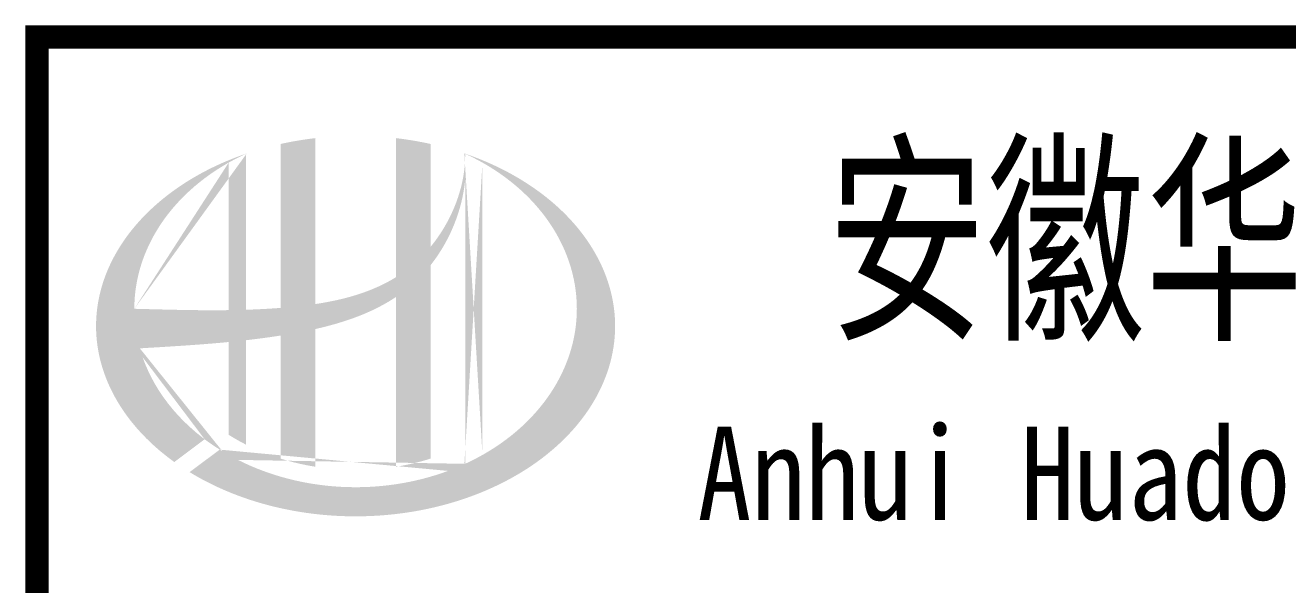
# Model space of a CAD drawing. Extents: x 4682119 to 9193858, y -786075 to -318274.
# Drawn here: x 4747184 to 4750979, y -417384 to -415702 of the extents above; entities that cross this region are included whole.
import ezdxf
from ezdxf.enums import TextEntityAlignment as Align

# ---------------------------------------------------------------- set-up
doc = ezdxf.new("R2010")
doc.units = 0
doc.header["$LTSCALE"] = 1000
doc.header["$MEASUREMENT"] = 0
doc.layers.get('0').update_dxf_attribs({"linetype": 'CONTINUOUS'})
doc.styles.add('ECEC_TQ_S', font='')
doc.styles.get('ECEC_TQ_S').set_extended_font_data('SimSun')

msp = doc.modelspace()

# ---------------------------------------------------------------- hatches: boundary and pattern name
h = msp.add_hatch(color=256)
edge = h.paths.add_edge_path()
edge.add_spline(control_points=[(4748056, -416615.7), (4748062.1, -416614.3), (4748068.2, -416612.9), (4748117.3, -416601), (4748159.9, -416588), (4748234.9, -416556.9), (4748267.8, -416539.9), (4748298.7, -416519.3)], knot_values=[61.629012, 61.629012, 61.629012, 61.629012, 63.330431, 63.330431, 75.353634, 75.353634, 85.398649, 85.398649, 85.398649, 85.398649], degree=3, periodic=0)
edge.add_line((4748298.7, -416519.3), (4748298.7, -417029.5))
edge.add_spline(control_points=[(4748298.7, -417029.5), (4748315.8, -417026.8), (4748332.8, -417023.5), (4748367.6, -417015.4), (4748385.3, -417010.6), (4748402.7, -417005.1)], knot_values=[4.908456, 4.908456, 4.908456, 4.908456, 4.992821, 4.992821, 5.083034, 5.083034, 5.083034, 5.083034], degree=3, periodic=0)
edge.add_line((4748402.7, -417005.1), (4748402.7, -416423.7))
edge.add_spline(control_points=[(4748402.7, -416423.7), (4748411.3, -416412.7), (4748419.5, -416401.4), (4748445.6, -416361.7), (4748461.3, -416331.8), (4748490.5, -416259), (4748501.7, -416215.2), (4748506.4, -416169.9), (4748506.5, -416168.6), (4748506.7, -416167.3)], knot_values=[97.991744, 97.991744, 97.991744, 97.991744, 101.64219, 101.64219, 110.337975, 110.337975, 121.934322, 121.934322, 122.270691, 122.270691, 122.270691, 122.270691], degree=3, periodic=0)
edge.add_line((4748506.7, -416167.3), (4748506.7, -416096.9))
edge.add_spline(control_points=[(4748506.7, -416096.9), (4748506.6, -416104.6), (4748506.2, -416112.2), (4748505.7, -416119.9)], knot_values=[126.194075, 126.194075, 126.194075, 126.194075, 128.396762, 128.396762, 128.396762, 128.396762], degree=3, periodic=0)
edge.add_spline(control_points=[(4748505.7, -416119.9), (4748505.2, -416126.1), (4748504.6, -416132.3), (4748503.8, -416138.6)], knot_values=[124.417049, 124.417049, 124.417049, 124.417049, 126.194075, 126.194075, 126.194075, 126.194075], degree=3, periodic=0)
edge.add_spline(control_points=[(4748503.8, -416138.6), (4748502.6, -416147.7), (4748501.2, -416156.8), (4748499.4, -416165.9)], knot_values=[121.80529, 121.80529, 121.80529, 121.80529, 124.417049, 124.417049, 124.417049, 124.417049], degree=3, periodic=0)
edge.add_spline(control_points=[(4748499.4, -416165.9), (4748497, -416178.1), (4748494.1, -416190.2), (4748490.6, -416202.2)], knot_values=[118.31574, 118.31574, 118.31574, 118.31574, 121.80529, 121.80529, 121.80529, 121.80529], degree=3, periodic=0)
edge.add_spline(control_points=[(4748490.6, -416202.2), (4748487.1, -416214.3), (4748483, -416226.3), (4748478.5, -416238.2)], knot_values=[114.795988, 114.795988, 114.795988, 114.795988, 118.31574, 118.31574, 118.31574, 118.31574], degree=3, periodic=0)
edge.add_spline(control_points=[(4748478.5, -416238.2), (4748474, -416249.9), (4748469, -416261.4), (4748463.6, -416272.8)], knot_values=[111.329641, 111.329641, 111.329641, 111.329641, 114.795988, 114.795988, 114.795988, 114.795988], degree=3, periodic=0)
edge.add_spline(control_points=[(4748463.6, -416272.8), (4748458.1, -416284.3), (4748452, -416295.7), (4748445.6, -416306.7)], knot_values=[107.79529, 107.79529, 107.79529, 107.79529, 111.329641, 111.329641, 111.329641, 111.329641], degree=3, periodic=0)
edge.add_spline(control_points=[(4748445.6, -416306.7), (4748439.3, -416317.6), (4748432.6, -416328.1), (4748425.4, -416338.4)], knot_values=[104.343579, 104.343579, 104.343579, 104.343579, 107.79529, 107.79529, 107.79529, 107.79529], degree=3, periodic=0)
edge.add_spline(control_points=[(4748425.4, -416338.4), (4748418.2, -416348.8), (4748410.6, -416358.8), (4748402.7, -416368.5)], knot_values=[100.8507, 100.8507, 100.8507, 100.8507, 104.343579, 104.343579, 104.343579, 104.343579], degree=3, periodic=0)
edge.add_line((4748402.7, -416368.5), (4748402.7, -416059.2))
edge.add_spline(control_points=[(4748402.7, -416059.2), (4748368.6, -416051.7), (4748333.8, -416045.8), (4748298.7, -416041.7)], knot_values=[4.423999, 4.423999, 4.423999, 4.423999, 4.558741, 4.558741, 4.558741, 4.558741], degree=3, periodic=0)
edge.add_line((4748298.7, -416041.7), (4748298.7, -416459.8))
edge.add_spline(control_points=[(4748298.7, -416459.8), (4748226.7, -416504.4), (4748142.5, -416527.6), (4748056, -416540.6)], knot_values=[63.246215, 63.246215, 63.246215, 63.246215, 87.689124, 87.689124, 87.689124, 87.689124], degree=3, periodic=0)
edge.add_line((4748056, -416540.6), (4748056, -416041.7))
edge.add_spline(control_points=[(4748056, -416041.7), (4748020.8, -416045.8), (4747986.1, -416051.7), (4747952, -416059.2)], knot_values=[4.866038, 4.866038, 4.866038, 4.866038, 5.000777, 5.000777, 5.000777, 5.000777], degree=3, periodic=0)
edge.add_line((4747952, -416059.2), (4747952, -416552.1))
edge.add_spline(control_points=[(4747952, -416552.1), (4747950.3, -416552.2), (4747915.4, -416554.8), (4747880.8, -416556.6), (4747848, -416557.6)], knot_values=[43.657356, 43.657356, 43.657356, 43.657356, 44.134253, 53.497092, 53.497092, 53.497092, 53.497092], degree=3, periodic=0)
edge.add_line((4747848, -416557.6), (4747848, -416088.5))
edge.add_spline(control_points=[(4747848, -416088.5), (4747831, -416094.3), (4747814.2, -416100.6), (4747797.8, -416107.4)], knot_values=[5.14157, 5.14157, 5.14157, 5.14157, 5.212921, 5.212921, 5.212921, 5.212921], degree=3, periodic=0)
edge.add_spline(control_points=[(4747797.8, -416107.4), (4747790.9, -416110.2), (4747784, -416113.1), (4747751.8, -416127.3), (4747727.3, -416139.5), (4747703.8, -416152.7)], knot_values=[5.212921, 5.212921, 5.212921, 5.212921, 5.24296, 5.24296, 5.355623, 5.355623, 5.355623, 5.355623], degree=3, periodic=0)
edge.add_spline(control_points=[(4747703.8, -416152.7), (4747688.9, -416161.1), (4747674.5, -416169.8), (4747660.5, -416178.9)], knot_values=[5.355623, 5.355623, 5.355623, 5.355623, 5.426974, 5.426974, 5.426974, 5.426974], degree=3, periodic=0)
edge.add_spline(control_points=[(4747660.5, -416178.9), (4747653.1, -416183.8), (4747645.8, -416188.7), (4747632.3, -416198.2), (4747626.1, -416202.7), (4747619.9, -416207.3)], knot_values=[5.426974, 5.426974, 5.426974, 5.426974, 5.464765, 5.464765, 5.498325, 5.498325, 5.498325, 5.498325], degree=3, periodic=0)
edge.add_spline(control_points=[(4747619.9, -416207.3), (4747593.9, -416226.9), (4747569.8, -416247.7), (4747547.9, -416269.7)], knot_values=[5.498325, 5.498325, 5.498325, 5.498325, 5.641027, 5.641027, 5.641027, 5.641027], degree=3, periodic=0)
edge.add_spline(control_points=[(4747547.9, -416269.7), (4747540.9, -416276.7), (4747534.1, -416283.8), (4747513.7, -416306.4), (4747500.8, -416322.2), (4747489, -416338.4)], knot_values=[5.641027, 5.641027, 5.641027, 5.641027, 5.686569, 5.686569, 5.783729, 5.783729, 5.783729, 5.783729], degree=3, periodic=0)
edge.add_spline(control_points=[(4747489, -416338.4), (4747473.9, -416359.2), (4747460.6, -416380.6), (4747447.5, -416405.6), (4747445.9, -416408.7), (4747444.3, -416411.9)], knot_values=[5.783729, 5.783729, 5.783729, 5.783729, 5.908374, 5.908374, 5.92643, 5.92643, 5.92643, 5.92643], degree=3, periodic=0)
edge.add_spline(control_points=[(4747444.3, -416411.9), (4747431.8, -416437), (4747421.8, -416462.7), (4747414.3, -416488.6)], knot_values=[5.92643, 5.92643, 5.92643, 5.92643, 6.069132, 6.069132, 6.069132, 6.069132], degree=3, periodic=0)
edge.add_spline(control_points=[(4747414.3, -416488.6), (4747411, -416499.7), (4747408.3, -416510.9), (4747402.9, -416537), (4747400.7, -416552.1), (4747399.2, -416567.1)], knot_values=[6.069132, 6.069132, 6.069132, 6.069132, 6.130179, 6.130179, 6.211834, 6.211834, 6.211834, 6.211834], degree=3, periodic=0)
edge.add_spline(control_points=[(4747399.2, -416567.1), (4747398, -416580.3), (4747397.3, -416593.5), (4747397.3, -416606.7)], knot_values=[6.211834, 6.211834, 6.211834, 6.211834, 6.283185, 6.283185, 6.283185, 6.283185], degree=3, periodic=0)
edge.add_spline(control_points=[(4747397.3, -416606.7), (4747397.3, -416616), (4747397.6, -416625.4), (4747398.3, -416634.7)], knot_values=[6.283185, 6.283185, 6.283185, 6.283185, 6.333655, 6.333655, 6.333655, 6.333655], degree=3, periodic=0)
edge.add_spline(control_points=[(4747398.3, -416634.7), (4747399.5, -416653.3), (4747402, -416671.9), (4747405.8, -416690.5)], knot_values=[6.333655, 6.333655, 6.333655, 6.333655, 6.434594, 6.434594, 6.434594, 6.434594], degree=3, periodic=0)
edge.add_spline(control_points=[(4747405.8, -416690.5), (4747406.1, -416691.7), (4747406.3, -416692.9), (4747410.2, -416711.4), (4747415, -416728.6), (4747420.9, -416745.6)], knot_values=[6.434594, 6.434594, 6.434594, 6.434594, 6.441278, 6.441278, 6.535532, 6.535532, 6.535532, 6.535532], degree=3, periodic=0)
edge.add_spline(control_points=[(4747420.9, -416745.6), (4747427.1, -416763.8), (4747434.6, -416781.9), (4747443.4, -416799.7)], knot_values=[6.535532, 6.535532, 6.535532, 6.535532, 6.636471, 6.636471, 6.636471, 6.636471], degree=3, periodic=0)
edge.add_spline(control_points=[(4747443.4, -416799.7), (4747445.6, -416804.1), (4747447.9, -416808.6), (4747457.2, -416826.2), (4747464.9, -416839.3), (4747473.3, -416852.1)], knot_values=[6.636471, 6.636471, 6.636471, 6.636471, 6.661894, 6.661894, 6.73741, 6.73741, 6.73741, 6.73741], degree=3, periodic=0)
edge.add_spline(control_points=[(4747473.3, -416852.1), (4747484.5, -416869.3), (4747496.8, -416886.1), (4747510.4, -416902.5)], knot_values=[6.73741, 6.73741, 6.73741, 6.73741, 6.838349, 6.838349, 6.838349, 6.838349], degree=3, periodic=0)
edge.add_spline(control_points=[(4747510.4, -416902.5), (4747516.3, -416909.6), (4747522.4, -416916.7), (4747537, -416932.6), (4747545.5, -416941.5), (4747554.4, -416950.1)], knot_values=[6.838349, 6.838349, 6.838349, 6.838349, 6.88251, 6.88251, 6.939288, 6.939288, 6.939288, 6.939288], degree=3, periodic=0)
edge.add_spline(control_points=[(4747554.4, -416950.1), (4747570.1, -416965.5), (4747587, -416980.3), (4747604.9, -416994.5)], knot_values=[6.939288, 6.939288, 6.939288, 6.939288, 7.040227, 7.040227, 7.040227, 7.040227], degree=3, periodic=0)
edge.add_spline(control_points=[(4747604.9, -416994.5), (4747613.9, -417001.6), (4747623, -417008.6), (4747632.5, -417015.3)], knot_values=[7.040227, 7.040227, 7.040227, 7.040227, 7.090696, 7.090696, 7.090696, 7.090696], degree=3, periodic=0)
edge.add_line((4747632.5, -417015.3), (4747723.7, -416947))
edge.add_ellipse((4748177.3, -416554.7), major_axis=(665, 0), ratio=0.806676, start_angle=192.819, end_angle=226.9853, ccw=False)
edge.add_spline(control_points=[(4747528.9, -416673.7), (4747552.9, -416672.2), (4747577, -416670.8), (4747665.7, -416665.3), (4747730.5, -416661), (4747796, -416654.6)], knot_values=[11.398263, 11.398263, 11.398263, 11.398263, 18.40729, 18.40729, 37.18094, 37.18094, 37.18094, 37.18094], degree=3, periodic=0)
edge.add_line((4747796, -416654.6), (4747796, -416933.7))
edge.add_spline(control_points=[(4747796, -416933.7), (4747799.6, -416935.9), (4747803.1, -416938.1), (4747820.1, -416948.3), (4747833.9, -416955.9), (4747848, -416963.1)], knot_values=[4.049945, 4.049945, 4.049945, 4.049945, 4.072021, 4.072021, 4.153257, 4.153257, 4.153257, 4.153257], degree=3, periodic=0)
edge.add_line((4747848, -416963.1), (4747848, -416649.2))
edge.add_spline(control_points=[(4747848, -416649.2), (4747880.2, -416645.5), (4747912.6, -416641.3), (4747947.4, -416635.9), (4747949.7, -416635.5), (4747952, -416635.2)], knot_values=[42.135009, 42.135009, 42.135009, 42.135009, 51.307228, 51.307228, 51.948574, 51.948574, 51.948574, 51.948574], degree=3, periodic=0)
edge.add_line((4747952, -416635.2), (4747952, -417005.1))
edge.add_spline(control_points=[(4747952, -417005.1), (4747985.6, -417015.7), (4748020.5, -417023.9), (4748056, -417029.5)], knot_values=[4.34174, 4.34174, 4.34174, 4.34174, 4.516316, 4.516316, 4.516316, 4.516316], degree=3, periodic=0)
edge.add_line((4748056, -417029.5), (4748056, -416615.7))
edge = h.paths.add_edge_path(flags=16)
edge.add_ellipse((4748177.3, -416554.7), major_axis=(665, 0), ratio=0.806676, start_angle=124.9875, end_angle=179.999, ccw=False)
edge.add_line((4747796, -416115.2), (4747796, -416558.8))
edge.add_spline(control_points=[(4747796, -416558.8), (4747700.7, -416560.1), (4747606.7, -416557.1), (4747512.3, -416554.7)], knot_values=[11.27373, 11.27373, 11.27373, 11.27373, 38.687513, 38.687513, 38.687513, 38.687513], degree=3, periodic=0)
edge = h.paths.add_edge_path()
edge.add_spline(control_points=[(4747678.5, -417045.8), (4747709.5, -417064.8), (4747742.7, -417082.1), (4747827.3, -417119.3), (4747880.6, -417137.2), (4747991.3, -417163.7), (4748048.8, -417172.5), (4748164.9, -417180.2), (4748223.6, -417179.3), (4748339.2, -417167.8), (4748396, -417157.3), (4748505.1, -417127.2), (4748557.2, -417107.7), (4748654.1, -417060.8), (4748698.9, -417033.5), (4748778.8, -416972.5), (4748814, -416939), (4748873.3, -416867.5), (4748897.4, -416829.6), (4748933.8, -416751.5), (4748946.1, -416711.3), (4748958.7, -416630.1), (4748959, -416589.1), (4748947.5, -416507.6), (4748935.7, -416467.1), (4748900.1, -416388.4), (4748876.3, -416350.2), (4748817.5, -416278), (4748782.4, -416244), (4748702.6, -416182.4), (4748657.9, -416154.7), (4748576.7, -416114.9), (4748542.3, -416100.7), (4748506.7, -416088.5)], knot_values=[0.886421, 0.886421, 0.886421, 0.886421, 1.040557, 1.040557, 1.261172, 1.261172, 1.481788, 1.481788, 1.702404, 1.702404, 1.92302, 1.92302, 2.143636, 2.143636, 2.364252, 2.364252, 2.584868, 2.584868, 2.805484, 2.805484, 3.026099, 3.026099, 3.246715, 3.246715, 3.46852, 3.46852, 3.690325, 3.690325, 3.91213, 3.91213, 4.133935, 4.133935, 4.283209, 4.283209, 4.283209, 4.283209], degree=3, periodic=0)
edge.add_line((4748506.7, -416088.5), (4748506.7, -416088.5))
edge.add_spline(control_points=[(4748506.7, -416088.6), (4748506.7, -416091.4), (4748506.7, -416094.1), (4748506.7, -416096.9)], knot_values=[128.396762, 128.396762, 128.396762, 128.396762, 129.192193, 129.192193, 129.192193, 129.192193], degree=3, periodic=0)
edge.add_line((4748506.7, -416096.9), (4748506.7, -417020.8))
edge.add_ellipse((4748177.3, -416554.7), major_axis=(665, 0), ratio=0.806676, start_angle=232.1054, end_angle=299.6833, ccw=False)
edge.add_line((4747768.9, -416978.1), (4747678.5, -417045.8))
edge = h.paths.add_edge_path(flags=16)
edge.add_ellipse((4748177.3, -416554.7), major_axis=(665, 0), ratio=0.806676, start_angle=304.9875, end_angle=415.0121, ccw=False)
edge.add_line((4748558.7, -416994.2), (4748558.7, -416115.2))
h = msp.add_hatch(color=256)
edge = h.paths.add_edge_path()
edge.add_spline(control_points=[(4748056, -416615.7), (4748062.1, -416614.3), (4748068.2, -416612.9), (4748117.3, -416601), (4748159.9, -416588), (4748234.9, -416556.9), (4748267.8, -416539.9), (4748298.7, -416519.3)], knot_values=[61.629012, 61.629012, 61.629012, 61.629012, 63.330431, 63.330431, 75.353634, 75.353634, 85.398649, 85.398649, 85.398649, 85.398649], degree=3, periodic=0)
edge.add_line((4748298.7, -416519.3), (4748298.7, -417029.5))
edge.add_spline(control_points=[(4748298.7, -417029.5), (4748315.8, -417026.8), (4748332.8, -417023.5), (4748367.6, -417015.4), (4748385.3, -417010.6), (4748402.7, -417005.1)], knot_values=[4.908456, 4.908456, 4.908456, 4.908456, 4.992821, 4.992821, 5.083034, 5.083034, 5.083034, 5.083034], degree=3, periodic=0)
edge.add_line((4748402.7, -417005.1), (4748402.7, -416423.7))
edge.add_spline(control_points=[(4748402.7, -416423.7), (4748411.3, -416412.7), (4748419.5, -416401.4), (4748445.6, -416361.7), (4748461.3, -416331.8), (4748490.5, -416259), (4748501.7, -416215.2), (4748506.4, -416169.9), (4748506.5, -416168.6), (4748506.7, -416167.3)], knot_values=[97.991744, 97.991744, 97.991744, 97.991744, 101.64219, 101.64219, 110.337975, 110.337975, 121.934322, 121.934322, 122.270691, 122.270691, 122.270691, 122.270691], degree=3, periodic=0)
edge.add_line((4748506.7, -416167.3), (4748506.7, -416096.9))
edge.add_spline(control_points=[(4748506.7, -416096.9), (4748506.6, -416104.6), (4748506.2, -416112.2), (4748505.7, -416119.9)], knot_values=[126.194075, 126.194075, 126.194075, 126.194075, 128.396762, 128.396762, 128.396762, 128.396762], degree=3, periodic=0)
edge.add_spline(control_points=[(4748505.7, -416119.9), (4748505.2, -416126.1), (4748504.6, -416132.3), (4748503.8, -416138.6)], knot_values=[124.417049, 124.417049, 124.417049, 124.417049, 126.194075, 126.194075, 126.194075, 126.194075], degree=3, periodic=0)
edge.add_spline(control_points=[(4748503.8, -416138.6), (4748502.6, -416147.7), (4748501.2, -416156.8), (4748499.4, -416165.9)], knot_values=[121.80529, 121.80529, 121.80529, 121.80529, 124.417049, 124.417049, 124.417049, 124.417049], degree=3, periodic=0)
edge.add_spline(control_points=[(4748499.4, -416165.9), (4748497, -416178.1), (4748494.1, -416190.2), (4748490.6, -416202.2)], knot_values=[118.31574, 118.31574, 118.31574, 118.31574, 121.80529, 121.80529, 121.80529, 121.80529], degree=3, periodic=0)
edge.add_spline(control_points=[(4748490.6, -416202.2), (4748487.1, -416214.3), (4748483, -416226.3), (4748478.5, -416238.2)], knot_values=[114.795988, 114.795988, 114.795988, 114.795988, 118.31574, 118.31574, 118.31574, 118.31574], degree=3, periodic=0)
edge.add_spline(control_points=[(4748478.5, -416238.2), (4748474, -416249.9), (4748469, -416261.4), (4748463.6, -416272.8)], knot_values=[111.329641, 111.329641, 111.329641, 111.329641, 114.795988, 114.795988, 114.795988, 114.795988], degree=3, periodic=0)
edge.add_spline(control_points=[(4748463.6, -416272.8), (4748458.1, -416284.3), (4748452, -416295.7), (4748445.6, -416306.7)], knot_values=[107.79529, 107.79529, 107.79529, 107.79529, 111.329641, 111.329641, 111.329641, 111.329641], degree=3, periodic=0)
edge.add_spline(control_points=[(4748445.6, -416306.7), (4748439.3, -416317.6), (4748432.6, -416328.1), (4748425.4, -416338.4)], knot_values=[104.343579, 104.343579, 104.343579, 104.343579, 107.79529, 107.79529, 107.79529, 107.79529], degree=3, periodic=0)
edge.add_spline(control_points=[(4748425.4, -416338.4), (4748418.2, -416348.8), (4748410.6, -416358.8), (4748402.7, -416368.5)], knot_values=[100.8507, 100.8507, 100.8507, 100.8507, 104.343579, 104.343579, 104.343579, 104.343579], degree=3, periodic=0)
edge.add_line((4748402.7, -416368.5), (4748402.7, -416059.2))
edge.add_spline(control_points=[(4748402.7, -416059.2), (4748368.6, -416051.7), (4748333.8, -416045.8), (4748298.7, -416041.7)], knot_values=[4.423999, 4.423999, 4.423999, 4.423999, 4.558741, 4.558741, 4.558741, 4.558741], degree=3, periodic=0)
edge.add_line((4748298.7, -416041.7), (4748298.7, -416459.8))
edge.add_spline(control_points=[(4748298.7, -416459.8), (4748226.7, -416504.4), (4748142.5, -416527.6), (4748056, -416540.6)], knot_values=[63.246215, 63.246215, 63.246215, 63.246215, 87.689124, 87.689124, 87.689124, 87.689124], degree=3, periodic=0)
edge.add_line((4748056, -416540.6), (4748056, -416041.7))
edge.add_spline(control_points=[(4748056, -416041.7), (4748020.8, -416045.8), (4747986.1, -416051.7), (4747952, -416059.2)], knot_values=[4.866038, 4.866038, 4.866038, 4.866038, 5.000777, 5.000777, 5.000777, 5.000777], degree=3, periodic=0)
edge.add_line((4747952, -416059.2), (4747952, -416552.1))
edge.add_spline(control_points=[(4747952, -416552.1), (4747950.3, -416552.2), (4747915.4, -416554.8), (4747880.8, -416556.6), (4747848, -416557.6)], knot_values=[43.657356, 43.657356, 43.657356, 43.657356, 44.134253, 53.497092, 53.497092, 53.497092, 53.497092], degree=3, periodic=0)
edge.add_line((4747848, -416557.6), (4747848, -416088.5))
edge.add_spline(control_points=[(4747848, -416088.5), (4747831, -416094.3), (4747814.2, -416100.6), (4747797.8, -416107.4)], knot_values=[5.14157, 5.14157, 5.14157, 5.14157, 5.212921, 5.212921, 5.212921, 5.212921], degree=3, periodic=0)
edge.add_spline(control_points=[(4747797.8, -416107.4), (4747790.9, -416110.2), (4747784, -416113.1), (4747751.8, -416127.3), (4747727.3, -416139.5), (4747703.8, -416152.7)], knot_values=[5.212921, 5.212921, 5.212921, 5.212921, 5.24296, 5.24296, 5.355623, 5.355623, 5.355623, 5.355623], degree=3, periodic=0)
edge.add_spline(control_points=[(4747703.8, -416152.7), (4747688.9, -416161.1), (4747674.5, -416169.8), (4747660.5, -416178.9)], knot_values=[5.355623, 5.355623, 5.355623, 5.355623, 5.426974, 5.426974, 5.426974, 5.426974], degree=3, periodic=0)
edge.add_spline(control_points=[(4747660.5, -416178.9), (4747653.1, -416183.8), (4747645.8, -416188.7), (4747632.3, -416198.2), (4747626.1, -416202.7), (4747619.9, -416207.3)], knot_values=[5.426974, 5.426974, 5.426974, 5.426974, 5.464765, 5.464765, 5.498325, 5.498325, 5.498325, 5.498325], degree=3, periodic=0)
edge.add_spline(control_points=[(4747619.9, -416207.3), (4747593.9, -416226.9), (4747569.8, -416247.7), (4747547.9, -416269.7)], knot_values=[5.498325, 5.498325, 5.498325, 5.498325, 5.641027, 5.641027, 5.641027, 5.641027], degree=3, periodic=0)
edge.add_spline(control_points=[(4747547.9, -416269.7), (4747540.9, -416276.7), (4747534.1, -416283.8), (4747513.7, -416306.4), (4747500.8, -416322.2), (4747489, -416338.4)], knot_values=[5.641027, 5.641027, 5.641027, 5.641027, 5.686569, 5.686569, 5.783729, 5.783729, 5.783729, 5.783729], degree=3, periodic=0)
edge.add_spline(control_points=[(4747489, -416338.4), (4747473.9, -416359.2), (4747460.6, -416380.6), (4747447.5, -416405.6), (4747445.9, -416408.7), (4747444.3, -416411.9)], knot_values=[5.783729, 5.783729, 5.783729, 5.783729, 5.908374, 5.908374, 5.92643, 5.92643, 5.92643, 5.92643], degree=3, periodic=0)
edge.add_spline(control_points=[(4747444.3, -416411.9), (4747431.8, -416437), (4747421.8, -416462.7), (4747414.3, -416488.6)], knot_values=[5.92643, 5.92643, 5.92643, 5.92643, 6.069132, 6.069132, 6.069132, 6.069132], degree=3, periodic=0)
edge.add_spline(control_points=[(4747414.3, -416488.6), (4747411, -416499.7), (4747408.3, -416510.9), (4747402.9, -416537), (4747400.7, -416552.1), (4747399.2, -416567.1)], knot_values=[6.069132, 6.069132, 6.069132, 6.069132, 6.130179, 6.130179, 6.211834, 6.211834, 6.211834, 6.211834], degree=3, periodic=0)
edge.add_spline(control_points=[(4747399.2, -416567.1), (4747398, -416580.3), (4747397.3, -416593.5), (4747397.3, -416606.7)], knot_values=[6.211834, 6.211834, 6.211834, 6.211834, 6.283185, 6.283185, 6.283185, 6.283185], degree=3, periodic=0)
edge.add_spline(control_points=[(4747397.3, -416606.7), (4747397.3, -416616), (4747397.6, -416625.4), (4747398.3, -416634.7)], knot_values=[6.283185, 6.283185, 6.283185, 6.283185, 6.333655, 6.333655, 6.333655, 6.333655], degree=3, periodic=0)
edge.add_spline(control_points=[(4747398.3, -416634.7), (4747399.5, -416653.3), (4747402, -416671.9), (4747405.8, -416690.5)], knot_values=[6.333655, 6.333655, 6.333655, 6.333655, 6.434594, 6.434594, 6.434594, 6.434594], degree=3, periodic=0)
edge.add_spline(control_points=[(4747405.8, -416690.5), (4747406.1, -416691.7), (4747406.3, -416692.9), (4747410.2, -416711.4), (4747415, -416728.6), (4747420.9, -416745.6)], knot_values=[6.434594, 6.434594, 6.434594, 6.434594, 6.441278, 6.441278, 6.535532, 6.535532, 6.535532, 6.535532], degree=3, periodic=0)
edge.add_spline(control_points=[(4747420.9, -416745.6), (4747427.1, -416763.8), (4747434.6, -416781.9), (4747443.4, -416799.7)], knot_values=[6.535532, 6.535532, 6.535532, 6.535532, 6.636471, 6.636471, 6.636471, 6.636471], degree=3, periodic=0)
edge.add_spline(control_points=[(4747443.4, -416799.7), (4747445.6, -416804.1), (4747447.9, -416808.6), (4747457.2, -416826.2), (4747464.9, -416839.3), (4747473.3, -416852.1)], knot_values=[6.636471, 6.636471, 6.636471, 6.636471, 6.661894, 6.661894, 6.73741, 6.73741, 6.73741, 6.73741], degree=3, periodic=0)
edge.add_spline(control_points=[(4747473.3, -416852.1), (4747484.5, -416869.3), (4747496.8, -416886.1), (4747510.4, -416902.5)], knot_values=[6.73741, 6.73741, 6.73741, 6.73741, 6.838349, 6.838349, 6.838349, 6.838349], degree=3, periodic=0)
edge.add_spline(control_points=[(4747510.4, -416902.5), (4747516.3, -416909.6), (4747522.4, -416916.7), (4747537, -416932.6), (4747545.5, -416941.5), (4747554.4, -416950.1)], knot_values=[6.838349, 6.838349, 6.838349, 6.838349, 6.88251, 6.88251, 6.939288, 6.939288, 6.939288, 6.939288], degree=3, periodic=0)
edge.add_spline(control_points=[(4747554.4, -416950.1), (4747570.1, -416965.5), (4747587, -416980.3), (4747604.9, -416994.5)], knot_values=[6.939288, 6.939288, 6.939288, 6.939288, 7.040227, 7.040227, 7.040227, 7.040227], degree=3, periodic=0)
edge.add_spline(control_points=[(4747604.9, -416994.5), (4747613.9, -417001.6), (4747623, -417008.6), (4747632.5, -417015.3)], knot_values=[7.040227, 7.040227, 7.040227, 7.040227, 7.090696, 7.090696, 7.090696, 7.090696], degree=3, periodic=0)
edge.add_line((4747632.5, -417015.3), (4747723.7, -416947))
edge.add_ellipse((4748177.3, -416554.7), major_axis=(665, 0), ratio=0.806676, start_angle=192.819, end_angle=226.9853, ccw=False)
edge.add_spline(control_points=[(4747528.9, -416673.7), (4747552.9, -416672.2), (4747577, -416670.8), (4747665.7, -416665.3), (4747730.5, -416661), (4747796, -416654.6)], knot_values=[11.398263, 11.398263, 11.398263, 11.398263, 18.40729, 18.40729, 37.18094, 37.18094, 37.18094, 37.18094], degree=3, periodic=0)
edge.add_line((4747796, -416654.6), (4747796, -416933.7))
edge.add_spline(control_points=[(4747796, -416933.7), (4747799.6, -416935.9), (4747803.1, -416938.1), (4747820.1, -416948.3), (4747833.9, -416955.9), (4747848, -416963.1)], knot_values=[4.049945, 4.049945, 4.049945, 4.049945, 4.072021, 4.072021, 4.153257, 4.153257, 4.153257, 4.153257], degree=3, periodic=0)
edge.add_line((4747848, -416963.1), (4747848, -416649.2))
edge.add_spline(control_points=[(4747848, -416649.2), (4747880.2, -416645.5), (4747912.6, -416641.3), (4747947.4, -416635.9), (4747949.7, -416635.5), (4747952, -416635.2)], knot_values=[42.135009, 42.135009, 42.135009, 42.135009, 51.307228, 51.307228, 51.948574, 51.948574, 51.948574, 51.948574], degree=3, periodic=0)
edge.add_line((4747952, -416635.2), (4747952, -417005.1))
edge.add_spline(control_points=[(4747952, -417005.1), (4747985.6, -417015.7), (4748020.5, -417023.9), (4748056, -417029.5)], knot_values=[4.34174, 4.34174, 4.34174, 4.34174, 4.516316, 4.516316, 4.516316, 4.516316], degree=3, periodic=0)
edge.add_line((4748056, -417029.5), (4748056, -416615.7))
edge = h.paths.add_edge_path(flags=16)
edge.add_ellipse((4748177.3, -416554.7), major_axis=(665, 0), ratio=0.806676, start_angle=124.9875, end_angle=179.999, ccw=False)
edge.add_line((4747796, -416115.2), (4747796, -416558.8))
edge.add_spline(control_points=[(4747796, -416558.8), (4747700.7, -416560.1), (4747606.7, -416557.1), (4747512.3, -416554.7)], knot_values=[11.27373, 11.27373, 11.27373, 11.27373, 38.687513, 38.687513, 38.687513, 38.687513], degree=3, periodic=0)
edge = h.paths.add_edge_path()
edge.add_spline(control_points=[(4747678.5, -417045.8), (4747709.5, -417064.8), (4747742.7, -417082.1), (4747827.3, -417119.3), (4747880.6, -417137.2), (4747991.3, -417163.7), (4748048.8, -417172.5), (4748164.9, -417180.2), (4748223.6, -417179.3), (4748339.2, -417167.8), (4748396, -417157.3), (4748505.1, -417127.2), (4748557.2, -417107.7), (4748654.1, -417060.8), (4748698.9, -417033.5), (4748778.8, -416972.5), (4748814, -416939), (4748873.3, -416867.5), (4748897.4, -416829.6), (4748933.8, -416751.5), (4748946.1, -416711.3), (4748958.7, -416630.1), (4748959, -416589.1), (4748947.5, -416507.6), (4748935.7, -416467.1), (4748900.1, -416388.4), (4748876.3, -416350.2), (4748817.5, -416278), (4748782.4, -416244), (4748702.6, -416182.4), (4748657.9, -416154.7), (4748576.7, -416114.9), (4748542.3, -416100.7), (4748506.7, -416088.5)], knot_values=[0.886421, 0.886421, 0.886421, 0.886421, 1.040557, 1.040557, 1.261172, 1.261172, 1.481788, 1.481788, 1.702404, 1.702404, 1.92302, 1.92302, 2.143636, 2.143636, 2.364252, 2.364252, 2.584868, 2.584868, 2.805484, 2.805484, 3.026099, 3.026099, 3.246715, 3.246715, 3.46852, 3.46852, 3.690325, 3.690325, 3.91213, 3.91213, 4.133935, 4.133935, 4.283209, 4.283209, 4.283209, 4.283209], degree=3, periodic=0)
edge.add_line((4748506.7, -416088.5), (4748506.7, -416088.5))
edge.add_spline(control_points=[(4748506.7, -416088.6), (4748506.7, -416091.4), (4748506.7, -416094.1), (4748506.7, -416096.9)], knot_values=[128.396762, 128.396762, 128.396762, 128.396762, 129.192193, 129.192193, 129.192193, 129.192193], degree=3, periodic=0)
edge.add_line((4748506.7, -416096.9), (4748506.7, -417020.8))
edge.add_ellipse((4748177.3, -416554.7), major_axis=(665, 0), ratio=0.806676, start_angle=232.1054, end_angle=299.6833, ccw=False)
edge.add_line((4747768.9, -416978.1), (4747678.5, -417045.8))
edge = h.paths.add_edge_path(flags=16)
edge.add_ellipse((4748177.3, -416554.7), major_axis=(665, 0), ratio=0.806676, start_angle=304.9875, end_angle=415.0121, ccw=False)
edge.add_line((4748558.7, -416994.2), (4748558.7, -416115.2))

# ---------------------------------------------------------------- linework, layer by layer
at = {"const_width": 70}
msp.add_lwpolyline([(4747219.5, -415737.3), (4747219.5, -421737.3)], dxfattribs=at)
msp.add_lwpolyline([(4765219.5, -415737.3, 70, 70, 0), (4747219.5, -415737.3, 70, 70, 0), (4747219.5, -421737.3, 0, 0, 0)], format="xyseb")

# ---------------------------------------------------------------- texts
at = {"style": 'ECEC_TQ_S'}
for s, height, width, p in [('安徽华东化工医药工程有限责任公司', 500, 0.7, (4753414.4, -416337.3)), ('安徽华东化工医药工程有限责任公司', 500, 0.7, (4753414.4, -416337.3)), ('Anhui Huadong Chemical & Medical Engineering Co.,Ltd', 280, 0.85, (4753414.4, -417087.3)), ('Anhui Huadong Chemical & Medical Engineering Co.,Ltd', 280, 0.85, (4753414.4, -417087.3))]:
    msp.add_text(s, height=height, dxfattribs=dict(at, width=width)).set_placement(p, align=Align.MIDDLE)

doc.saveas('drawing.dxf')
